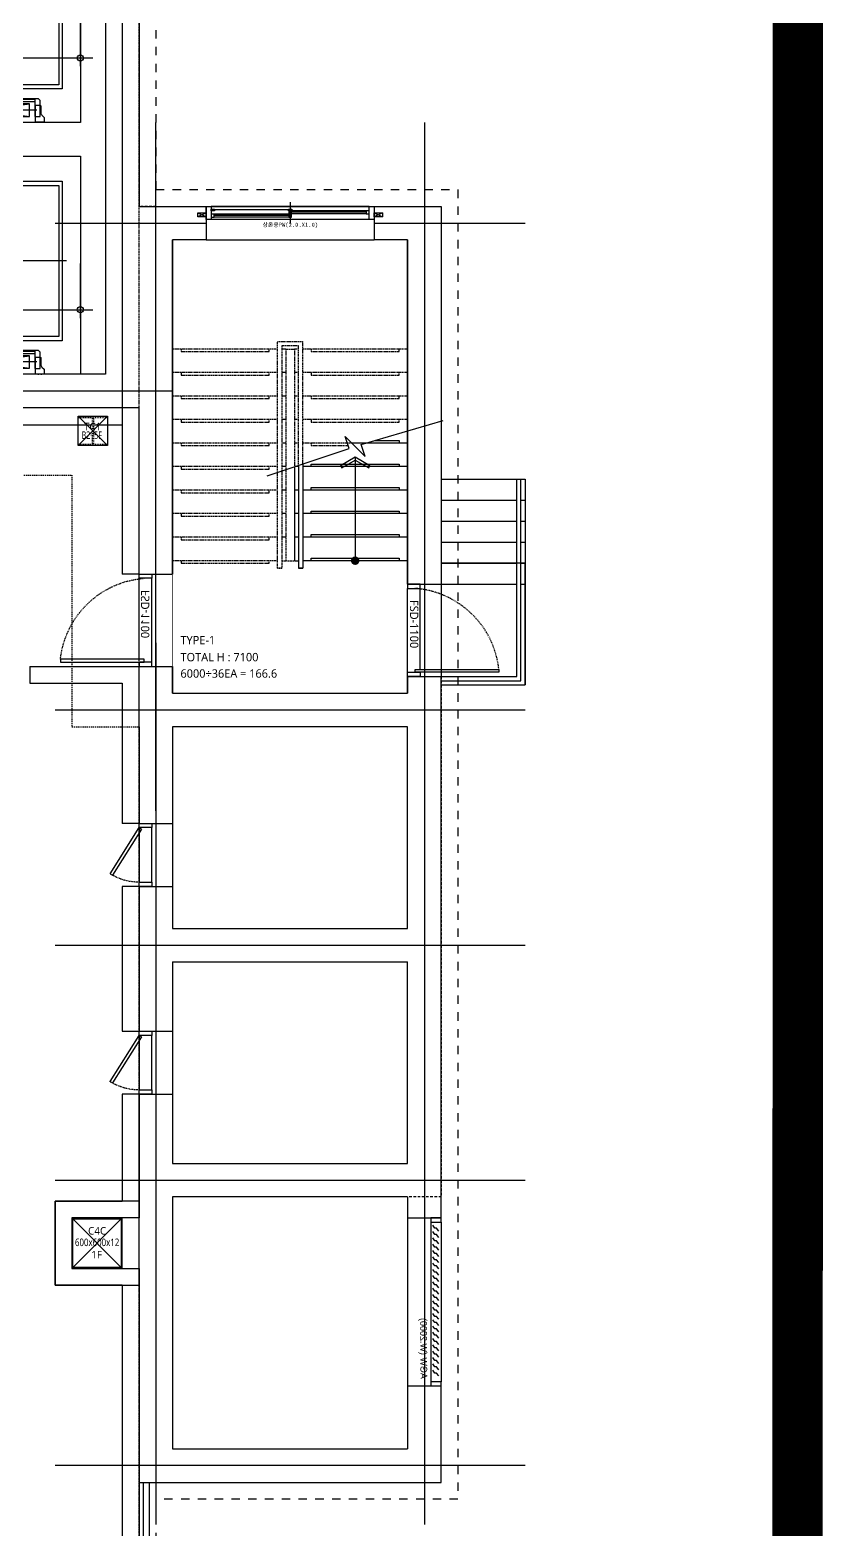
# Model space of a CAD drawing. Header units: millimetres. Extents: x 13515 to 183937, y -33900 to -660.
# Drawn here: x 121879.8 to 122027.7, y -19516.8 to -19237.3 of the extents above; entities that cross this region are included whole.
import ezdxf
from ezdxf.enums import TextEntityAlignment as Align

# ---------------------------------------------------------------- set-up
doc = ezdxf.new("R2010")
doc.units = ezdxf.units.MM
doc.header["$LTSCALE"] = 100
doc.header["$MEASUREMENT"] = 0
doc.header["$PDSIZE"] = -10
for name, pattern in [('-HID', [2.5, 1.5, -1]), ('A0-000 XR 평면도$0$HID', [2.5, 1.5, -1]), ('HID', [2.5, 1.5, -1]), ('HIDDEN', [2, 1, -1]), ('HIDDEN2', [0.1875, 0.125, -0.0625])]:
    doc.linetypes.add(name, pattern=pattern)
doc.layers.get('0').update_dxf_attribs({"linetype": 'CONTINUOUS'})
doc.layers.get('Defpoints').update_dxf_attribs({"color": 171, "linetype": 'CONTINUOUS'})
doc.layers.add('#프레임 라인', color=189, linetype='CONTINUOUS', plot=False)
for name, color, linetype in [('251', 251, 'CONTINUOUS'), ('A0-000 XR 평면도$0$DOOR', 4, 'CONTINUOUS'), ('A0-000 XR 평면도$0$DOOR(OPEN ELE)', 5, 'CONTINUOUS'), ('CON', 2, 'CONTINUOUS'), ('DOOR', 4, 'CONTINUOUS'), ('DOOR ELE', 253, 'CONTINUOUS'), ('DOOR(OPEN ELE)', 5, 'CONTINUOUS'), ('ELE9', 9, 'CONTINUOUS'), ('ELEV', 253, 'CONTINUOUS'), ('HID', 8, 'HIDDEN'), ('HID-CON', 251, '-HID'), ('STAIR', 4, 'CONTINUOUS'), ('STAIR(ETC)', 8, 'CONTINUOUS'), ('STEEL', 5, 'CONTINUOUS'), ('SYM(STAIR)', 251, 'CONTINUOUS'), ('WIN', 4, 'CONTINUOUS'), ('WIN-ETC', 1, 'CONTINUOUS'), ('WIN-G', 252, 'CONTINUOUS'), ('WIN2', 5, 'CONTINUOUS'), ('계단-논슬립', 252, 'CONTINUOUS')]:
    doc.layers.add(name, color=color, linetype=linetype)
doc.styles.add('CGS', font='cgse', dxfattribs={"bigfont": 'cgs'})
doc.styles.add('TE', font='malgun_0.ttf')
doc.styles.add('나눔바른고딕', font='NanumBarunGothic.ttf')
doc.styles.add('돋움체', font='')
doc.styles.get('돋움체').set_extended_font_data('DotumChe')
doc.dimstyles.new('NDIM 1200', dxfattribs={"dimscale": 75, "dimtxt": 3, "dimasz": 1, "dimexe": 2, "dimexo": 2, "dimgap": 1, "dimtad": 1, "dimdec": 0, "dimdsep": 46, "dimtxsty": 'CGS', "dimblk": 'DOT0', "dimcen": 1, "dimdle": 8, "dimclrd": 256, "dimclre": 256, "dimclrt": 256, "dimadec": 0, "dimazin": 0, "dimtfac": 1, "dimtdec": 0, "dimtix": 1, "dimtmove": 2, "dimatfit": 3, "dimldrblk": 'DOT0', "dimfxl": 1, "dimtolj": 1, "dimtzin": 0, "dimlwd": -1, "dimlwe": -1, "dimarcsym": 0})

# ---------------------------------------------------------------- blocks, each defined once
blk = doc.blocks.new('A$Ca9cf91a4')
blk.add_wipeout([(13, 100), (13, 2100), (168, 2100), (168, 100)]).dxf.layer = 'WIN'
at = {"layer": 'WIN', "color": 8}
for p, q in [((93, 2100), (43, 2200)), ((93, 2200), (43, 2100)), ((93, 0), (43, 100)), ((93, 100), (43, 0))]:
    blk.add_line(p, q, dxfattribs=at)
for points in [[(93, 2200), (93, 2100), (43, 2100), (43, 2200)], [(93, 100), (93, 0), (43, 0), (43, 100)]]:
    blk.add_lwpolyline(points, close=True, dxfattribs=at)
at = {"layer": 'WIN', "ltscale": 0.1}
for points in [[(168, 2100), (168, 2040), (13, 2040), (13, 2100)], [(76, 2040), (41, 2040), (41, 2005), (76, 2005)], [(136, 2040), (136, 2000), (116, 2000), (116, 2040)], [(76, 1117), (41, 1117), (41, 1082), (76, 1082)], [(116, 1117), (81, 1117), (81, 1082), (116, 1082)], [(136, 1120), (136, 1080), (116, 1080), (116, 1120)], [(116, 195), (81, 195), (81, 160), (116, 160)], [(168, 160), (168, 100), (13, 100), (13, 160)]]:
    blk.add_lwpolyline(points, close=True, dxfattribs=at)
at = {"layer": 'WIN-ETC', "ltscale": 0.1}
blk.add_lwpolyline([(218, 1100), (-37, 1100)], dxfattribs=at)
at = {"layer": 'WIN-G', "ltscale": 0.1}
for points in [[(41, 1117), (41, 2005)], [(58, 1117), (58, 2005)], [(76, 1117), (76, 2005)], [(126, 1120), (126, 2000)], [(81, 195), (81, 1082)], [(98, 195), (98, 1082)], [(116, 195), (116, 1082)]]:
    blk.add_lwpolyline(points, dxfattribs=at)
at = {"layer": 'WIN2', "ltscale": 0.1}
for points in [[(13, 160), (13, 2040)], [(168, 160), (168, 2040)]]:
    blk.add_lwpolyline(points, dxfattribs=at)
at = {"layer": 'Defpoints', "style": '돋움체'}
blk.add_text('상온용PW(2.0.X1.0)', height=50, rotation=270, dxfattribs=at).set_placement((-90, 1098), align=Align.BOTTOM_CENTER)
blk = doc.blocks.new('*U225')
at = {"color": 0, "linetype": 'ByBlock'}
for p, q in [((300, 300), (-300, 300)), ((-300, 300), (-300, -300)), ((-288, 288), (288, 288)), ((-288, -288), (-288, 288)), ((288, 288), (288, -288)), ((300, -300), (300, 300)), ((-300, -300), (300, -300)), ((288, -288), (-288, -288))]:
    blk.add_line(p, q, dxfattribs=at)
at = {"layer": 'Defpoints'}
blk.add_point((0, 0), dxfattribs=at)
blk = doc.blocks.new('C4C_1F')
at = {"layer": '#프레임 라인', "ltscale": 0.1}
blk.add_lwpolyline([(-500, -500), (500, -500), (500, 500), (-500, 500)], close=True, dxfattribs=at)
at = {"layer": 'Defpoints', "ltscale": 10000}
for p, q in [((-300, -300), (300, 300)), ((300, -300), (-300, 300))]:
    blk.add_line(p, q, dxfattribs=at)
at = {"ltscale": 0.1}
blk.add_blockref('*U225', (0, 0), dxfattribs=at)
at = {"layer": 'Defpoints', "style": 'TE'}
for s, p in [('C4C', (0, 102)), ('1F', (-6, -182))]:
    blk.add_text(s, height=90, dxfattribs=at).set_placement(p, align=Align.CENTER)
at = {"layer": 'Defpoints', "style": 'TE', "width": 0.8}
blk.add_text('600x600x12', height=90, dxfattribs=at).set_placement((0, -35), align=Align.CENTER)
blk = doc.blocks.new('TC1-HID')
at = {"layer": 'Defpoints', "ltscale": 0.1}
for p, q in [((-175, -175), (175, 175)), ((175, -175), (-175, 175))]:
    blk.add_line(p, q, dxfattribs=at)
at = {"layer": 'Defpoints'}
blk.add_line((-6, 0), (6, 0), dxfattribs=at)
at = {"layer": 'Defpoints', "ltscale": 0.1}
blk.add_lwpolyline([(-175, 175), (175, 175), (175, -175), (-175, -175)], close=True, dxfattribs=at)
at = {"layer": 'HID', "ltscale": 0.1}
blk.add_lwpolyline([(175, -156), (175, -175), (-175, -175), (-175, -156), (-6, -156), (-6, 156), (-175, 156), (-175, 175), (175, 175), (175, 156), (6, 156), (6, -156)], close=True, dxfattribs=at)
at = {"layer": 'Defpoints', "ltscale": 0.1, "style": 'TE'}
blk.add_text('TC1', height=90, dxfattribs=at).set_placement((-4, -20), align=Align.BOTTOM_CENTER)
at = {"layer": 'Defpoints', "ltscale": 0.1, "style": 'TE', "width": 0.7}
blk.add_text('B2~5F', height=90, dxfattribs=at).set_placement((-135, -50), align=Align.MIDDLE_LEFT)
blk = doc.blocks.new('TC1-HID PLAN')
at = {"layer": 'HID'}
blk.add_blockref('TC1-HID', (0, -6875), dxfattribs=at)
blk = doc.blocks.new('DOT0')
blk.add_line((-3, 0), (3, 0))
at = {"color": 6}
blk.add_circle((0, 0), 0.75, dxfattribs=at)
blk = doc.blocks.new('*D66')
at = {"layer": 'Defpoints', "ltscale": 0.4, "transparency": 16777216}
for p, q in [((150, 1516), (150, 1059)), ((2750, 1516), (2750, 1059)), ((200, 1159), (2700, 1159))]:
    blk.add_line(p, q, dxfattribs=at)
at = {"layer": 'Defpoints', "color": 0, "ltscale": 0.4, "transparency": 16777216}
for p in [(150, 1616), (2750, 1616), (2750, 1159)]:
    blk.add_point(p, dxfattribs=at)
at = {"layer": 'Defpoints', "ltscale": 0.4, "transparency": 16777216, "xscale": 50, "yscale": 50, "zscale": 50, "rotation": 180}
blk.add_blockref('DOT0', (150, 1159), dxfattribs=at)
at = {"layer": 'Defpoints', "ltscale": 0.4, "transparency": 16777216, "xscale": 50, "yscale": 50, "zscale": 50}
blk.add_blockref('DOT0', (2750, 1159), dxfattribs=at)
at = {"layer": 'Defpoints', "ltscale": 0.4, "transparency": 16777216, "insert": (1450, 1284), "char_height": 150, "attachment_point": 5, "style": 'CGS'}
blk.add_mtext('\\A1;2600', dxfattribs=at)
blk = doc.blocks.new('*D67')
at = {"layer": 'Defpoints', "ltscale": 0.4, "transparency": 16777216}
for p, q in [((1431, 2535), (2081, 2535)), ((1981, 485), (1981, 2485)), ((1431, 435), (2081, 435))]:
    blk.add_line(p, q, dxfattribs=at)
at = {"layer": 'Defpoints', "color": 0, "ltscale": 0.4, "transparency": 16777216}
for p in [(1331, 2535), (1981, 2535), (1331, 435)]:
    blk.add_point(p, dxfattribs=at)
at = {"layer": 'Defpoints', "ltscale": 0.4, "transparency": 16777216, "xscale": 50, "yscale": 50, "zscale": 50}
for p, rotation in [((1981, 2535), 90), ((1981, 435), 270)]:
    blk.add_blockref('DOT0', p, dxfattribs=dict(at, rotation=rotation))
at = {"layer": 'Defpoints', "ltscale": 0.4, "transparency": 16777216, "insert": (1856, 1485), "char_height": 150, "attachment_point": 5, "rotation": 90, "style": 'CGS'}
blk.add_mtext('\\A1;2100', dxfattribs=at)
blk = doc.blocks.new('기준층 계단실A CORE')
at = {"layer": 'STAIR'}
for p, q in [((1250, -1300), (0, -1300)), ((1350, -1300), (1300, -1300)), ((1350, -1300), (1350, -3820)), ((1450, -1300), (1450, -3820)), ((1500, -1300), (1450, -1300)), ((2800, -1300), (1550, -1300)), ((1250, -1580), (0, -1580)), ((1350, -1580), (1300, -1580)), ((1500, -1580), (1450, -1580)), ((2800, -1580), (1550, -1580)), ((1250, -1860), (0, -1860)), ((1350, -1860), (1300, -1860)), ((1500, -1860), (1450, -1860)), ((2800, -1860), (1550, -1860)), ((1250, -2140), (0, -2140)), ((1350, -2140), (1300, -2140)), ((1500, -2140), (1450, -2140)), ((2800, -2140), (1550, -2140)), ((1250, -2420), (0, -2420)), ((1350, -2420), (1300, -2420)), ((1500, -2420), (1450, -2420)), ((2800, -2420), (1550, -2420)), ((1250, -2700), (0, -2700)), ((1350, -2700), (1300, -2700)), ((1500, -2700), (1450, -2700)), ((2800, -2700), (1550, -2700)), ((1250, -2980), (0, -2980)), ((1350, -2980), (1300, -2980)), ((1500, -2980), (1450, -2980)), ((2800, -2980), (1550, -2980)), ((1250, -3260), (0, -3260)), ((1350, -3260), (1300, -3260)), ((1500, -3260), (1450, -3260)), ((2800, -3260), (1550, -3260)), ((1250, -3540), (0, -3540)), ((1350, -3540), (1300, -3540)), ((1500, -3540), (1450, -3540)), ((2800, -3540), (1550, -3540)), ((1250, -3820), (0, -3820)), ((2800, -3820), (1550, -3820))]:
    blk.add_line(p, q, dxfattribs=at)
for points in [[(1350, -1300), (1450, -1300)], [(1300, -3820), (1500, -3820)]]:
    blk.add_lwpolyline(points, dxfattribs=at)
at = {"layer": 'STAIR(ETC)'}
for p, q in [((1250, -3910), (1250, -1210)), ((1250, -1210), (1550, -1210)), ((1500, -1260), (1300, -1260)), ((1300, -3910), (1250, -3910))]:
    blk.add_line(p, q, dxfattribs=at)
for points in [[(1250, -3910), (1550, -3910), (1550, -1210)], [(1300, -1260), (1300, -3860), (1500, -3860), (1500, -1260)]]:
    blk.add_lwpolyline(points, dxfattribs=at)
at = {"layer": 'SYM(STAIR)'}
for points in [[(625, -3850), (625, -535), (2175, -535), (2175, -2333)], [(1125, -2810), (2104, -2484), (2057, -2342), (2293, -2579), (2246, -2437), (3225, -2151)], [(2175, -2589), (2175, -3820)]]:
    blk.add_lwpolyline(points, dxfattribs=at)
for points in [[(2000, -2231), (2014, -2207), (2175, -2300), (2336, -2207), (2350, -2231), (2175, -2333)], [(2000, -2690), (2014, -2715), (2175, -2622), (2336, -2715), (2350, -2690), (2175, -2589)]]:
    blk.add_lwpolyline(points, close=True, dxfattribs=at)
at = {"layer": 'SYM(STAIR)', "const_width": 50}
for points in [[(650, -3850, -1), (600, -3850, -1)], [(2200, -3820, -1), (2150, -3820, -1)]]:
    blk.add_lwpolyline(points, format="xyb", close=True, dxfattribs=at)
at = {"layer": '계단-논슬립'}
for points in [[(100, -1300), (100, -1330), (1150, -1330), (1150, -1300)], [(1650, -1300), (1650, -1330), (2800, -1330), (2800, -1300)], [(100, -1580), (100, -1610), (1150, -1610), (1150, -1580)], [(1650, -1580), (1650, -1610), (2800, -1610), (2800, -1580)], [(100, -1860), (100, -1890), (1150, -1890), (1150, -1860)], [(1650, -1860), (1650, -1890), (2800, -1890), (2800, -1860)], [(100, -2140), (100, -2170), (1150, -2170), (1150, -2140)], [(1650, -2140), (1650, -2170), (2800, -2170), (2800, -2140)], [(100, -2420), (100, -2450), (1150, -2450), (1150, -2420)], [(1650, -2420), (1650, -2450), (2092, -2450)], [(2407, -2390), (2800, -2390), (2800, -2420)], [(1650, -2700), (1650, -2670), (2800, -2670), (2800, -2700)], [(100, -2700), (100, -2730), (1150, -2730), (1150, -2700)], [(100, -2980), (100, -3010), (1150, -3010), (1150, -2980)], [(1650, -2980), (1650, -2950), (2800, -2950), (2800, -2980)], [(100, -3260), (100, -3290), (1150, -3290), (1150, -3260)], [(1650, -3260), (1650, -3230), (2800, -3230), (2800, -3260)], [(100, -3540), (100, -3570), (1150, -3570), (1150, -3540)], [(1650, -3540), (1650, -3510), (2800, -3510), (2800, -3540)], [(100, -3820), (100, -3850), (1150, -3850), (1150, -3820)], [(1650, -3820), (1650, -3790), (2800, -3790), (2800, -3820)]]:
    blk.add_lwpolyline(points, dxfattribs=at)
at = {"layer": 'Defpoints', "style": '나눔바른고딕'}
for s, p in [('TYPE-1', (93, -4817)), ('TOTAL H : 10000', (93, -5019)), ('10000÷60EA = 166.7', (93, -5214))]:
    blk.add_text(s, height=100, dxfattribs=at).set_placement(p)
blk = doc.blocks.new('지하2층 계단실A CORE')
at = {"ltscale": 0.1}
blk.add_wipeout([(0, 5400), (2800, 5400), (2800, 0), (0, 0)], dxfattribs=at).dxf.layer = '251'
at = {"layer": 'CON', "ltscale": 0.1}
for points in [[(400, 5400), (0, 5400), (0, 1420)], [(2800, 1300), (2800, 5400), (2400, 5400)], [(0, 320), (0, 0), (2800, 0), (2800, 200)]]:
    blk.add_lwpolyline(points, dxfattribs=at)
at = {"layer": 'STAIR'}
for p, q in [((2800, 2980), (2134, 2980)), ((1450, 2698), (1450, 1580)), ((1500, 2700), (1455, 2700)), ((2800, 2700), (1550, 2700)), ((1500, 2420), (1450, 2420)), ((2800, 2420), (1550, 2420)), ((1500, 2140), (1450, 2140)), ((2800, 2140), (1550, 2140)), ((1500, 1860), (1450, 1860)), ((2800, 1860), (1550, 1860)), ((2800, 1580), (1550, 1580))]:
    blk.add_line(p, q, dxfattribs=at)
blk.add_lwpolyline([(1450, 1580), (1500, 1580)], dxfattribs=at)
at = {"layer": 'STAIR(ETC)', "linetype": 'HIDDEN2'}
for p, q in [((1250, 1490), (1250, 4190)), ((1250, 4190), (1550, 4190)), ((1500, 4140), (1300, 4140)), ((1300, 4140), (1300, 1490)), ((1500, 2715), (1500, 4140)), ((1350, 4100), (1300, 4100)), ((1350, 4100), (1350, 1580)), ((1450, 4100), (1450, 2698)), ((1500, 4100), (1450, 4100)), ((1350, 3820), (1300, 3820)), ((1500, 3820), (1450, 3820)), ((1350, 3540), (1300, 3540)), ((1500, 3540), (1450, 3540)), ((1350, 3260), (1300, 3260)), ((1500, 3260), (1450, 3260)), ((1350, 2980), (1300, 2980)), ((1500, 2980), (1450, 2980)), ((1350, 2700), (1300, 2700)), ((1350, 2420), (1300, 2420)), ((1350, 2140), (1300, 2140)), ((1350, 1860), (1300, 1860)), ((1300, 1490), (1250, 1490))]:
    blk.add_line(p, q, dxfattribs=at)
at = {"layer": 'STAIR(ETC)'}
for p, q in [((1500, 2715), (1500, 1490)), ((1550, 2732), (1550, 1490)), ((1550, 1490), (1500, 1490))]:
    blk.add_line(p, q, dxfattribs=at)
at = {"layer": 'STAIR(ETC)', "linetype": 'HIDDEN2'}
for points in [[(1550, 2732), (1550, 4190)], [(1350, 4100), (1450, 4100)], [(1250, 1490), (1300, 1490)], [(1300, 1580), (1450, 1580)]]:
    blk.add_lwpolyline(points, dxfattribs=at)
at = {"layer": 'STAIR(ETC)'}
blk.add_lwpolyline([(1500, 1490), (1550, 1490)], dxfattribs=at)
at = {"layer": 'SYM(STAIR)'}
for points in [[(1125, 2590), (2104, 2916), (2057, 3058), (2293, 2821), (2246, 2963), (3225, 3249)], [(2175, 2811), (2175, 1580)]]:
    blk.add_lwpolyline(points, dxfattribs=at)
blk.add_lwpolyline([(2000, 2710), (2014, 2685), (2175, 2778), (2336, 2685), (2350, 2710), (2175, 2811)], close=True, dxfattribs=at)
at = {"layer": 'SYM(STAIR)', "const_width": 50}
blk.add_lwpolyline([(2200, 1580, -1), (2150, 1580, -1)], format="xyb", close=True, dxfattribs=at)
at = {"layer": '계단-논슬립', "linetype": 'HIDDEN2'}
for p, q in [((1250, 4100), (0, 4100)), ((2800, 4100), (1550, 4100)), ((1250, 3820), (0, 3820)), ((2800, 3820), (1550, 3820)), ((1250, 3540), (0, 3540)), ((2800, 3540), (1550, 3540)), ((1250, 3260), (0, 3260)), ((2800, 3260), (1550, 3260)), ((1250, 2980), (0, 2980)), ((2134, 2980), (1550, 2980)), ((1250, 2700), (0, 2700)), ((1250, 2420), (0, 2420)), ((1250, 2140), (0, 2140)), ((1250, 1860), (0, 1860)), ((1250, 1580), (0, 1580))]:
    blk.add_line(p, q, dxfattribs=at)
for points in [[(100, 4100), (100, 4070), (1150, 4070), (1150, 4100)], [(1650, 4100), (1650, 4070), (2700, 4070), (2700, 4100)], [(100, 3820), (100, 3790), (1150, 3790), (1150, 3820)], [(1650, 3820), (1650, 3790), (2700, 3790), (2700, 3820)], [(100, 3540), (100, 3510), (1150, 3510), (1150, 3540)], [(1650, 3540), (1650, 3510), (2700, 3510), (2700, 3540)], [(100, 3260), (100, 3230), (1150, 3230), (1150, 3260)], [(1650, 3260), (1650, 3230), (2700, 3230), (2700, 3260)], [(100, 2980), (100, 2950), (1150, 2950), (1150, 2980)], [(1650, 2980), (1650, 2950), (2092, 2950)], [(100, 2700), (100, 2670), (1150, 2670), (1150, 2700)], [(100, 2420), (100, 2390), (1150, 2390), (1150, 2420)], [(100, 2140), (100, 2110), (1150, 2110), (1150, 2140)], [(100, 1860), (100, 1830), (1150, 1830), (1150, 1860)], [(100, 1580), (100, 1550), (1150, 1550), (1150, 1580)]]:
    blk.add_lwpolyline(points, dxfattribs=at)
at = {"layer": '계단-논슬립'}
for points in [[(2407, 3010), (2700, 3010), (2700, 2980)], [(1650, 2700), (1650, 2730), (2700, 2730), (2700, 2700)], [(1650, 2420), (1650, 2450), (2700, 2450), (2700, 2420)], [(1650, 2140), (1650, 2170), (2700, 2170), (2700, 2140)], [(1650, 1860), (1650, 1890), (2700, 1890), (2700, 1860)], [(1650, 1580), (1650, 1610), (2700, 1610), (2700, 1580)]]:
    blk.add_lwpolyline(points, dxfattribs=at)
at = {"layer": 'Defpoints', "style": '나눔바른고딕'}
for s, p in [('TYPE-1', (93, 583)), ('TOTAL H : 7100', (93, 381)), ('6000÷36EA = 166.6', (93, 186))]:
    blk.add_text(s, height=100, dxfattribs=at).set_placement(p)
blk = doc.blocks.new('A0-000 XR 평면도$0$A$C60820D4B')
at = {"layer": 'A0-000 XR 평면도$0$DOOR'}
for points in [[(500, 700), (500, 750), (350, 750), (350, 700)], [(500, 0), (500, 50), (350, 50), (350, 0)]]:
    blk.add_lwpolyline(points, close=True, dxfattribs=at)
for points in [[(4, 600), (350, 50), (380, 68), (35, 617)], [(4, 600), (35, 617)]]:
    blk.add_lwpolyline(points, dxfattribs=at)
at = {"layer": 'A0-000 XR 평면도$0$DOOR(OPEN ELE)'}
for p, q in [((350, 50), (350, 700)), ((500, 700), (500, 50))]:
    blk.add_line(p, q, dxfattribs=at)
at = {"layer": 'A0-000 XR 평면도$0$DOOR(OPEN ELE)', "linetype": 'A0-000 XR 평면도$0$HID', "ltscale": 0.05}
blk.add_arc((350, 50), 650, 90, 122.1801, dxfattribs=at)
blk = doc.blocks.new('A$C48EA7C17')
at = {"layer": 'DOOR'}
for points in [[(965, 1088), (1000, 1088), (1000, 88), (965, 88)], [(-50, 0), (0, 0), (0, 150), (-50, 150)], [(1050, 0), (1000, 0), (1000, 150), (1050, 150)]]:
    blk.add_lwpolyline(points, close=True, dxfattribs=at)
at = {"layer": 'DOOR ELE', "ltscale": 0.1}
for points in [[(965, 150), (0, 150)], [(1000, 0), (0, 0)]]:
    blk.add_lwpolyline(points, dxfattribs=at)
at = {"layer": 'DOOR(OPEN ELE)', "linetype": 'HID', "ltscale": 0.05}
blk.add_arc((1084, 7), 1087, 96.2785, 175.7623, dxfattribs=at)
at = {"layer": 'Defpoints', "style": '나눔바른고딕'}
blk.add_text('FSD-1100', height=100, dxfattribs=at).set_placement((139, 28))
blk = doc.blocks.new('A$Cef4cc3c7')
at = {"layer": 'HID-CON', "ltscale": 0.1}
blk.add_lwpolyline([(301755, 189562), (301755, 188762), (309355, 188762), (309355, 185762), (310155, 185762)], dxfattribs=at)
blk = doc.blocks.new('FDKGLMFGKFGHFGH')
at = {"layer": 'WIN'}
for points in [[(36447933, 599859), (36447983, 599859), (36447983, 599734), (36447933, 599734)], [(36449883, 599859), (36449933, 599859), (36449933, 599734), (36449883, 599734)]]:
    blk.add_lwpolyline(points, close=True, dxfattribs=at)
at = {"layer": 'WIN-G'}
for points in [[(36448051, 599831), (36448086, 599805), (36448086, 599785), (36448121, 599760)], [(36448126, 599831), (36448161, 599805), (36448161, 599785), (36448196, 599760)], [(36448201, 599831), (36448236, 599805), (36448236, 599785), (36448271, 599760)], [(36448276, 599831), (36448311, 599805), (36448311, 599785), (36448346, 599760)], [(36448351, 599831), (36448386, 599805), (36448386, 599785), (36448421, 599760)], [(36448426, 599831), (36448461, 599805), (36448461, 599785), (36448496, 599760)], [(36448501, 599831), (36448536, 599805), (36448536, 599785), (36448571, 599760)], [(36448576, 599831), (36448611, 599805), (36448611, 599785), (36448646, 599760)], [(36448651, 599831), (36448686, 599805), (36448686, 599785), (36448721, 599760)], [(36448726, 599831), (36448761, 599805), (36448761, 599785), (36448796, 599760)], [(36448801, 599831), (36448836, 599805), (36448836, 599785), (36448871, 599760)], [(36448876, 599831), (36448911, 599805), (36448911, 599785), (36448946, 599760)], [(36448951, 599831), (36448986, 599805), (36448986, 599785), (36449021, 599760)], [(36449026, 599831), (36449061, 599805), (36449061, 599785), (36449096, 599760)], [(36449101, 599831), (36449136, 599805), (36449136, 599785), (36449171, 599760)], [(36449176, 599831), (36449211, 599805), (36449211, 599785), (36449246, 599760)], [(36449251, 599831), (36449286, 599805), (36449286, 599785), (36449321, 599760)], [(36449326, 599831), (36449361, 599805), (36449361, 599785), (36449396, 599760)], [(36449401, 599831), (36449436, 599805), (36449436, 599785), (36449471, 599760)], [(36449476, 599831), (36449511, 599805), (36449511, 599785), (36449546, 599760)], [(36449551, 599831), (36449586, 599805), (36449586, 599785), (36449621, 599760)], [(36449626, 599831), (36449661, 599805), (36449661, 599785), (36449696, 599760)], [(36449701, 599831), (36449736, 599805), (36449736, 599785), (36449771, 599760)], [(36449776, 599831), (36449811, 599805), (36449811, 599785), (36449846, 599760)]]:
    blk.add_lwpolyline(points, dxfattribs=at)
at = {"layer": 'WIN2'}
for p, q in [((36449883, 599859), (36447983, 599859)), ((36449883, 599734), (36447983, 599734))]:
    blk.add_line(p, q, dxfattribs=at)
at = {"layer": 'Defpoints', "style": 'CGS'}
blk.add_text('AGW (W:2000)', height=80, rotation=359.6383, dxfattribs=at).set_placement((36448016, 599613))
blk = doc.blocks.new('A$C5d30824a')
at = {"layer": 'CON', "ltscale": 0.1}
for p, q in [((750, 435.4), (750, 135.4)), ((2050, 435.4), (2050, 135.4))]:
    blk.add_line(p, q, dxfattribs=at)
at = {"layer": 'Defpoints', "ltscale": 0.1}
blk.add_lwpolyline([(2750, 435.4), (150, 435.4), (150, 2535.4), (2750, 2535.4)], close=True, dxfattribs=at)
at = {"layer": 'ELEV'}
for p, q in [((1400, 2370.4), (1400, -20)), ((450, 620.4), (450, 2320.4)), ((450, 2320.4), (2350, 2320.4)), ((500, 680.4), (500, 2280.4)), ((500, 2280.4), (2300, 2280.4)), ((2300, 2280.4), (2300, 680.4)), ((2350, 2320.4), (2350, 620.4)), ((2488, 2057.4), (2468, 2037.4)), ((2468, 2037.4), (2468, 723.4)), ((2679, 1998.4), (2468, 1998.4)), ((2468, 1992.4), (2679, 1992.4)), ((2474, 768.4), (2474, 1992.4)), ((2679, 2057.4), (2488, 2057.4)), ((2505, 1992.4), (2505, 768.4)), ((2545, 2057.4), (2550, 2065.4)), ((2545, 2057.4), (2545, 2057.4)), ((2545, 2002.4), (2545, 2057.4)), ((2675.4, 2002.4), (2545, 2002.4)), ((2550, 2065.4), (2642.2, 2065.4)), ((2603, 2016.4), (2603, 744.4)), ((2655.7, 2070.7), (2663, 2077.4)), ((2663, 2077.4), (2690, 2102.4)), ((2750, 2002.4), (2675.4, 2002.4)), ((2679, 1992.4), (2679, 2057.4)), ((2690, 2102.4), (2750, 2102.4)), ((2755, 2072.4), (2739, 2072.4)), ((2755, 2037.4), (2739, 2037.4)), ((2744, 2002.4), (2744, 2102.4)), ((2750, 2102.4), (2750, 2002.4)), ((2678, 830.4), (2528, 1930.4)), ((2678, 1930.4), (2528, 1930.4)), ((2528, 1930.4), (2528, 830.4)), ((2528, 830.4), (2678, 1930.4)), ((2678, 830.4), (2678, 1930.4)), ((2578, 1642.9), (2578, 1397.9)), ((2578, 1642.9), (2581.5, 1642.9)), ((2578, 1642.9), (2581.5, 1642.9)), ((2578, 1642.9), (2581.5, 1642.9)), ((2578, 1642.9), (2581.5, 1642.9)), ((2581.5, 1642.9), (2581.5, 1397.9)), ((2581.5, 1642.9), (2582, 1639.9)), ((2581.5, 1642.9), (2582, 1639.9)), ((2588, 1640.4), (2591, 1640.4)), ((2588, 1640.4), (2591, 1640.4)), ((2588, 1640.4), (2588, 1400.4)), ((2588, 1640.4), (2594, 1640.4)), ((2588, 1640.4), (2594, 1640.4)), ((2594, 1640.4), (2594, 1400.4)), ((2600, 1640.4), (2600, 1400.4)), ((2606, 1640.4), (2600, 1640.4)), ((2606, 1640.4), (2600, 1640.4)), ((2606, 1640.4), (2603, 1640.4)), ((2606, 1640.4), (2603, 1640.4)), ((2606, 1640.4), (2606, 1400.4)), ((2618, 1640.4), (2612, 1640.4)), ((2612, 1640.4), (2612, 1400.4)), ((2612, 1640.4), (2612, 1400.4)), ((2618, 1640.4), (2615, 1640.4)), ((2618, 1640.4), (2618, 1400.4)), ((2624.5, 1642.9), (2624, 1639.9)), ((2624.5, 1642.9), (2624, 1639.9)), ((2628, 1642.9), (2624.5, 1642.9)), ((2628, 1642.9), (2624.5, 1642.9)), ((2624.5, 1642.9), (2624.5, 1397.9)), ((2628, 1642.9), (2624.5, 1642.9)), ((2628, 1642.9), (2624.5, 1642.9)), ((2628, 1642.9), (2628, 1397.9)), ((332, 1323.4), (332, 1437.4)), ((332, 1437.4), (337.2, 1437.4)), ((340.2, 1434.6), (342.7, 1389.9)), ((2457.3, 1389.9), (2459.8, 1434.6)), ((2462.8, 1437.4), (2468, 1437.4)), ((2468, 1437.4), (2468, 1323.4)), ((337.2, 1323.4), (332, 1323.4)), ((342.7, 1371), (340.2, 1326.3)), ((347.7, 1385.2), (379.8, 1385.2)), ((379.8, 1375.7), (347.7, 1375.7)), ((383, 1388.4), (383, 1388.4)), ((383, 1388.4), (420, 1388.4)), ((420, 1372.4), (383, 1372.4)), ((383, 1372.4), (383, 1372.4)), ((390.9, 1380.4), (2379.7, 1380.4)), ((420, 1388.4), (421, 1387.4)), ((421, 1373.4), (420, 1372.4)), ((421, 1387.4), (421, 1373.4)), ((2379, 1387.4), (2380, 1388.4)), ((2379, 1373.4), (2379, 1387.4)), ((2380, 1372.4), (2379, 1373.4)), ((2380, 1388.4), (2417, 1388.4)), ((2417, 1372.4), (2380, 1372.4)), ((2417, 1388.4), (2417, 1388.4)), ((2417, 1372.4), (2417, 1372.4)), ((2420.3, 1385.2), (2452.3, 1385.2)), ((2452.3, 1375.7), (2420.3, 1375.7)), ((2459.8, 1326.3), (2457.3, 1371)), ((2468, 1323.4), (2462.8, 1323.4)), ((2678.3, 1380.4), (2527.7, 1380.4)), ((2578, 1397.9), (2581.5, 1397.9)), ((2578, 1397.9), (2581.5, 1397.9)), ((2578, 1117.3), (2578, 1362.3)), ((2578, 1362.3), (2581.5, 1362.3)), ((2578, 1362.3), (2581.5, 1362.3)), ((2581.5, 1397.9), (2582, 1401)), ((2581.5, 1117.3), (2581.5, 1362.3)), ((2581.5, 1362.3), (2582, 1359.2)), ((2588, 1400.4), (2594, 1400.4)), ((2588, 1400.4), (2594, 1400.4)), ((2588, 1359.8), (2594, 1359.8)), ((2588, 1359.8), (2594, 1359.8)), ((2588, 1119.8), (2588, 1359.8)), ((2594, 1119.8), (2594, 1359.8)), ((2606, 1400.4), (2600, 1400.4)), ((2600, 1119.8), (2600, 1359.8)), ((2606, 1359.8), (2600, 1359.8)), ((2606, 1119.8), (2606, 1359.8)), ((2618, 1400.4), (2612, 1400.4)), ((2618, 1359.8), (2612, 1359.8)), ((2612, 1119.8), (2612, 1359.8)), ((2612, 1119.8), (2612, 1359.8)), ((2618, 1119.8), (2618, 1359.8)), ((2624.5, 1397.9), (2624, 1401)), ((2624.5, 1362.3), (2624, 1359.2)), ((2628, 1397.9), (2624.5, 1397.9)), ((2628, 1397.9), (2624.5, 1397.9)), ((2624.5, 1117.3), (2624.5, 1362.3)), ((2628, 1362.3), (2624.5, 1362.3)), ((2628, 1362.3), (2624.5, 1362.3)), ((2628, 1117.3), (2628, 1362.3)), ((2578, 1117.3), (2581.5, 1117.3)), ((2578, 1117.3), (2581.5, 1117.3)), ((2578, 1117.3), (2581.5, 1117.3)), ((2578, 1117.3), (2581.5, 1117.3)), ((2581.5, 1117.3), (2582, 1120.3)), ((2581.5, 1117.3), (2582, 1120.3)), ((2588, 1119.8), (2591, 1119.8)), ((2588, 1119.8), (2591, 1119.8)), ((2588, 1119.8), (2594, 1119.8)), ((2588, 1119.8), (2594, 1119.8)), ((2606, 1119.8), (2600, 1119.8)), ((2606, 1119.8), (2600, 1119.8)), ((2606, 1119.8), (2603, 1119.8)), ((2606, 1119.8), (2603, 1119.8)), ((2618, 1119.8), (2612, 1119.8)), ((2618, 1119.8), (2615, 1119.8)), ((2624.5, 1117.3), (2624, 1120.3)), ((2624.5, 1117.3), (2624, 1120.3)), ((2628, 1117.3), (2624.5, 1117.3)), ((2628, 1117.3), (2624.5, 1117.3)), ((2628, 1117.3), (2624.5, 1117.3)), ((2628, 1117.3), (2624.5, 1117.3)), ((337.5, 1040.6), (382.5, 1040.6)), ((337.5, 694.9), (337.5, 1019.9)), ((337.5, 1019.9), (382.5, 1019.9)), ((337.5, 1019.9), (337.5, 1017.9)), ((382.5, 1019.9), (382.5, 694.9)), ((382.5, 1019.9), (382.5, 1017.9)), ((382.5, 1019.9), (382.5, 1017.9)), ((427.5, 914.6), (427.5, 800.3)), ((461.8, 800.3), (461.8, 914.6)), ((2468, 768.4), (2679, 768.4)), ((2679, 762.4), (2468, 762.4)), ((2488, 703.4), (2468, 723.4)), ((2528, 830.4), (2678, 830.4)), ((2675.4, 758.4), (2545, 758.4)), ((2545, 758.4), (2545, 703.4)), ((2750, 758.4), (2675.4, 758.4)), ((2679, 768.4), (2679, 703.4)), ((2755, 723.4), (2739, 723.4)), ((2744, 758.4), (2744, 658.4)), ((2750, 658.4), (2750, 758.4)), ((337.5, 694.9), (337.5, 696.9)), ((337.5, 694.9), (382.5, 694.9)), ((337.5, 674.2), (382.5, 674.2)), ((368, 550.4), (368, 620.4)), ((368, 620.4), (450, 620.4)), ((2432, 550.4), (368, 550.4)), ((382.5, 694.9), (382.5, 696.9)), ((382.5, 694.9), (382.5, 696.9)), ((500, 680.4), (900, 680.4)), ((590, 687.6), (810, 687.6)), ((590, 680.4), (590, 687.6)), ((810, 680.4), (590, 680.4)), ((610, 630.4), (790, 680.4)), ((610, 680.4), (790, 630.4)), ((790, 680.4), (610, 680.4)), ((610, 680.4), (610, 630.4)), ((610, 630.4), (790, 630.4)), ((700, 703.6), (700, 607.3)), ((790, 630.4), (790, 680.4)), ((810, 687.6), (810, 680.4)), ((900, 620.4), (870, 620.4)), ((885, 615.4), (1915, 615.4)), ((885, 580.4), (885, 615.4)), ((1915, 580.4), (885, 580.4)), ((900, 680.4), (900, 620.4)), ((2300, 680.4), (1900, 680.4)), ((1900, 680.4), (1900, 620.4)), ((1900, 620.4), (1930, 620.4)), ((1915, 615.4), (1915, 580.4)), ((2350, 620.4), (2432, 620.4)), ((2432, 620.4), (2432, 550.4)), ((2679, 703.4), (2488, 703.4)), ((2545, 703.4), (2545, 703.4)), ((2545, 703.4), (2550, 695.4)), ((2550, 695.4), (2642.2, 695.4)), ((2655.7, 690.1), (2663, 683.4)), ((2663, 683.4), (2690, 658.4)), ((2690, 658.4), (2750, 658.4)), ((2755, 688.4), (2739, 688.4)), ((368, 470.4), (368, 525.4)), ((368, 525.4), (2432, 525.4)), ((830, 470.4), (368, 470.4)), ((750, 435.4), (830, 470.4)), ((885, 515.4), (1915, 515.4)), ((885, 480.4), (885, 515.4)), ((1915, 480.4), (885, 480.4)), ((1915, 515.4), (1915, 480.4)), ((2432, 470.4), (1970, 470.4)), ((2050, 435.4), (1970, 470.4)), ((2432, 525.4), (2432, 470.4))]:
    blk.add_line(p, q, dxfattribs=at)
for centre, radius, start, end in [((2642.2, 2085.4), 20, 270, 312.76883), ((2585, 1640.4), 3, 190.23668, 0), ((2585, 1640.4), 3, 190.23668, 0), ((2597, 1640.4), 3, 180, 0), ((2597, 1640.4), 3, 180, 0), ((2609, 1640.4), 3, 180, 0), ((2609, 1640.4), 3, 180, 0), ((2621, 1640.4), 3, 180, 349.76332), ((2621, 1640.4), 3, 180, 349.76332), ((337.2, 1434.4), 3, 3.2861, 90), ((2462.8, 1434.4), 3, 90, 176.7139), ((337.2, 1326.4), 3, 270, 356.7139), ((347.7, 1390.2), 5, 183.2861, 270), ((347.7, 1370.7), 5, 90, 176.7139), ((379.8, 1388.4), 3.25, 270, 0), ((379.8, 1372.4), 3.25, 0, 90), ((2420.3, 1388.4), 3.25, 180, 270), ((2420.3, 1372.4), 3.25, 90, 180), ((2452.3, 1390.2), 5, 270, 356.7139), ((2452.3, 1370.7), 5, 3.2861, 90), ((2462.8, 1326.4), 3, 183.2861, 270), ((2585, 1400.4), 3, 0, 169.76332), ((2585, 1359.8), 3, 190.23668, 0), ((2597, 1400.4), 3, 0, 180), ((2597, 1359.8), 3, 180, 0), ((2609, 1400.4), 3, 0, 180), ((2609, 1359.8), 3, 180, 0), ((2621, 1400.4), 3, 10.23668, 180), ((2621, 1359.8), 3, 180, 349.76332), ((2585, 1119.8), 3, 0, 169.76332), ((2585, 1119.8), 3, 0, 169.76332), ((2597, 1119.8), 3, 0, 180), ((2597, 1119.8), 3, 0, 180), ((2609, 1119.8), 3, 0, 180), ((2609, 1119.8), 3, 0, 180), ((2621, 1119.8), 3, 10.23668, 180), ((2621, 1119.8), 3, 10.23668, 180), ((337.5, 1029.3), 11.3, 90, 270), ((382.5, 1029.3), 11.3, 270, 90), ((444.7, 914.6), 17.1, 0, 180), ((444.7, 800.3), 17.1, 180, 0), ((337.5, 685.6), 11.3, 90, 270), ((382.5, 685.6), 11.3, 270, 90), ((2642.2, 675.4), 20, 47.23117, 90)]:
    blk.add_arc(centre, radius, start, end, dxfattribs=at)
at = {"layer": 'STEEL', "ltscale": 5}
for p, q in [((830, 435.4), (830, 474.4)), ((830, 474.4), (900, 474.4)), ((900, 474.4), (860, -1.6)), ((1970, 474.4), (1900, 474.4)), ((1900, 474.4), (1940, -1.6)), ((1970, 435.4), (1970, 474.4)), ((830, -1.6), (830, 35.4)), ((1970, -1.6), (1970, 35.4)), ((860, -1.6), (830, -1.6)), ((1940, -1.6), (1970, -1.6))]:
    blk.add_line(p, q, dxfattribs=at)
at = {"layer": 'Defpoints', "ltscale": 0.4}
dim = blk.add_linear_dim(base=(1980.7, 2535.4), p1=(1330.7, 435.4), p2=(1330.7, 2535.4), angle=90, dimstyle='NDIM 1200', override={"dimscale": 50, "dimclrd": 256, "dimclre": 256, "dimclrt": 256}, dxfattribs=at)
dim.commit()
dim.dimension.update_dxf_attribs({"geometry": '*D67', "text_midpoint": (1855.7, 1485.4)})
dim = blk.add_linear_dim(base=(2750, 1158.8), p1=(150, 1616), p2=(2750, 1616), dimstyle='NDIM 1200', override={"dimscale": 50, "dimclrd": 256, "dimclre": 256, "dimclrt": 256}, dxfattribs=at)
dim.commit()
dim.dimension.update_dxf_attribs({"geometry": '*D66', "text_midpoint": (1450, 1283.8)})
blk = doc.blocks.new('FGHJ')
at = {"layer": 'ELE9', "ltscale": 0.1}
for p, q in [((37207349.1, 68646.3), (37207349.1, 59346.3)), ((37207749.1, 55546.3), (37207749.1, 63746.3)), ((37210949.1, 63746.3), (37210949.1, 55546.3)), ((37207149.1, 60746.3), (37204749.1, 60746.3)), ((37208549.1, 60546.3), (37195349.1, 60546.3)), ((37212149.1, 56746.3), (37206549.1, 56746.3))]:
    blk.add_line(p, q, dxfattribs=at)
at = {"layer": 'ELE9', "ltscale": 1000}
for p, q in [((37208349.1, 62346.3), (37207949.1, 62346.3)), ((37210749.1, 62346.3), (37210349.1, 62346.3))]:
    blk.add_line(p, q, dxfattribs=at)
at = {"layer": 'ELE9', "linetype": 'HIDDEN2'}
blk.add_lwpolyline([(37203399.1, -38303.7), (37207549.1, -38303.7), (37207549.1, 67646.3)], dxfattribs=at)
at = {"layer": 'ELE9', "linetype": '-HID', "ltscale": 0.2}
for points in [[(37207549.1, 67646.3), (37207549.1, 62746.3)], [(37207749.1, 62746.3), (37207549.1, 62746.3)], [(37211149.1, 56546.3), (37211149.1, 50946.3), (37207949.1, 50946.3)]]:
    blk.add_lwpolyline(points, dxfattribs=at)
at = {"layer": 'ELE9', "ltscale": 0.1}
for points in [[(37204749.1, 67246.3), (37207149.1, 67246.3), (37207149.1, 60746.3)], [(37203529.1, 60601.3), (37203529.1, 60146.3), (37207349.1, 60146.3), (37207349.1, 58366.3)], [(37212149.1, 59496.3), (37212149.1, 57046.3)], [(37212099.1, 59246.3), (37212149.1, 59246.3)], [(37212099.1, 58996.3), (37212149.1, 58996.3)], [(37212099.1, 58746.3), (37212149.1, 58746.3)], [(37212099.1, 58496.3), (37212149.1, 58496.3)], [(37207549.1, 58366.3), (37207349.1, 58366.3)], [(37212099.1, 58246.3), (37212149.1, 58246.3)], [(37207749.1, 57546.3), (37207749.1, 49946.3)], [(37206249.1, 57266.3), (37207549.1, 57266.3)], [(37206249.1, 57266.3), (37206249.1, 57066.3)], [(37206249.1, 57066.3), (37207349.1, 57066.3), (37207349.1, 55396.3)], [(37207549.1, 55396.3), (37207349.1, 55396.3)], [(37207949.1, 55396.3), (37207949.1, 54646.3)], [(37207349.1, 54646.3), (37207349.1, 52921.3)], [(37207549.1, 54646.3), (37207349.1, 54646.3)], [(37207549.1, 54646.3), (37207549.1, 52921.3)], [(37206549.1, 53946.3), (37212149.1, 53946.3)], [(37207349.1, 52921.3), (37207549.1, 52921.3)], [(37207949.1, 52921.3), (37207949.1, 52171.3)], [(37207349.1, 52171.3), (37207349.1, 50896.3), (37206549.1, 50896.3), (37206549.1, 49896.3), (37207349.1, 49896.3), (37207349.1, 46046.3)], [(37207549.1, 52171.3), (37207549.1, 50696.3), (37206749.1, 50696.3), (37206749.1, 50096.3), (37207549.1, 50096.3), (37207549.1, 46046.3)], [(37207549.1, 52171.3), (37207349.1, 52171.3)], [(37206549.1, 51146.3), (37212149.1, 51146.3)], [(37207349.1, 49896.3), (37206549.1, 49896.3), (37206549.1, 50896.3), (37207349.1, 50896.3)], [(37207949.1, 50946.3), (37207949.1, 47946.3), (37210749.1, 47946.3)], [(37210749.1, 50946.3), (37207949.1, 50946.3)], [(37210749.1, 50946.3), (37210749.1, 50696.3)], [(37210749.1, 50696.3), (37211149.1, 50696.3)], [(37210749.1, 50696.3), (37210749.1, 48696.3)], [(37207749.1, 49946.3), (37207749.1, 47046.3)], [(37210949.1, 49946.3), (37210949.1, 47046.3)], [(37207549.1, 49446.3), (37207549.1, 47546.3), (37211149.1, 47546.3), (37211149.1, 48696.3)], [(37210749.1, 48696.3), (37210749.1, 47946.3)], [(37210749.1, 48696.3), (37211149.1, 48696.3)], [(37212149.1, 47746.3), (37206549.1, 47746.3)], [(37207599.1, 47546.3), (37207599.1, -25803.7)], [(37207674.1, -25803.7), (37207674.1, 47546.3)]]:
    blk.add_lwpolyline(points, dxfattribs=at)
at = {"layer": 'ELE9'}
blk.add_lwpolyline([(37208349.1, 62346.3), (37207949.1, 62346.3), (37207949.1, 56946.3), (37210749.1, 56946.3), (37210749.1, 62346.3), (37210349.1, 62346.3)], dxfattribs=at)
at = {"layer": 'ELE9', "ltscale": 1000}
for points in [[(37207949.1, 58366.3), (37207949.1, 62346.3)], [(37210749.1, 62346.3), (37210749.1, 58246.3)], [(37207549.1, 58366.3), (37207549.1, 60346.3), (37203549.1, 60346.3)], [(37207549.1, 56546.3), (37207549.1, 57266.3)], [(37210749.1, 57146.3), (37210749.1, 56946.3), (37207949.1, 56946.3), (37207949.1, 57266.3)], [(37207549.1, 56546.3), (37207549.1, 55396.3)], [(37210749.1, 56546.3), (37207949.1, 56546.3)], [(37207949.1, 56546.3), (37207949.1, 55396.3)], [(37210749.1, 54146.3), (37210749.1, 56546.3)], [(37207549.1, 55396.3), (37207949.1, 55396.3)], [(37207549.1, 54646.3), (37207549.1, 52921.3)], [(37207549.1, 54646.3), (37207949.1, 54646.3)], [(37207949.1, 54646.3), (37207949.1, 54146.3)], [(37207949.1, 54146.3), (37210749.1, 54146.3)], [(37207949.1, 53746.3), (37207949.1, 52921.3)], [(37207949.1, 52171.3), (37207949.1, 51346.3), (37210749.1, 51346.3), (37210749.1, 53746.3)], [(37207949.1, 53746.3), (37210749.1, 53746.3)], [(37207549.1, 52921.3), (37207949.1, 52921.3)], [(37207549.1, 50896.3), (37207549.1, 52171.3), (37207949.1, 52171.3)]]:
    blk.add_lwpolyline(points, dxfattribs=at)
at = {"layer": 'ELE9', "ltscale": 0.1}
blk.add_lwpolyline([(37206749.1, 50096.3), (37207349.1, 50096.3), (37207349.1, 50696.3), (37206749.1, 50696.3)], close=True, dxfattribs=at)
for name, p, rotation in [('A$C5d30824a', (37204313.6, 66496.3), 270), ('A$C5d30824a', (37204313.6, 63496.3), 270), ('A$Ca9cf91a4', (37210449.1, 62578.2), 90.00000000000001)]:
    blk.add_blockref(name, p, dxfattribs=dict(at, rotation=rotation))
at = {"layer": 'ELE9'}
for name, p in [('기준층 계단실A CORE', (37207949.1, 62346.3)), ('TC1-HID PLAN', (37206999.1, 66946.3))]:
    blk.add_blockref(name, p, dxfattribs=at)
at = {"layer": 'ELE9', "ltscale": 0.1}
for name, p in [('A$Cef4cc3c7', (36897394.1, -129215.8)), ('C4C_1F', (37207049.1, 50396.3))]:
    blk.add_blockref(name, p, dxfattribs=at)
at = {"layer": 'ELE9', "ltscale": 0.1, "xscale": -1}
for name, p, rotation in [('A$C48EA7C17', (37207699.1, 58316.3), 90), ('FDKGLMFGKFGHFGH', (36611289.8, -36399236.6), 269.999999999376)]:
    blk.add_blockref(name, p, dxfattribs=dict(at, rotation=rotation))
at = {"layer": 'ELE9', "xscale": -1, "rotation": 180}
for p in [(37207199.1, 55396.3), (37207199.1, 52921.3)]:
    blk.add_blockref('A0-000 XR 평면도$0$A$C60820D4B', p, dxfattribs=at)
at = {"layer": 'ELE9', "ltscale": 0.1}
for p, q in [((37206549.1, 62546.3), (37208349.1, 62546.3)), ((37210349.1, 62546.3), (37212149.1, 62546.3))]:
    blk.add_line(p, q, dxfattribs=at)
at = {"layer": 'ELE9', "ltscale": 10, "const_width": 600}
blk.add_lwpolyline([(37006864.8, -50949.1), (37215384.5, -50949.1), (37215399.1, 71596.3), (37112506, 71586.4)], dxfattribs=at)
at = {"layer": 'ELE9', "linetype": '-HID', "ltscale": 0.2}
blk.add_lwpolyline([(37207749.1, 62746.3), (37211149.1, 62746.3), (37211149.1, 56546.3)], dxfattribs=at)
at = {"layer": 'ELE9'}
blk.add_blockref('지하2층 계단실A CORE', (37207949.1, 56946.3), dxfattribs=at)
at = {"layer": 'ELE9', "linetype": 'HIDDEN'}
blk.add_lwpolyline([(37004040.2, -38428.7), (36980599.1, 15369.2), (36980599.1, 54346.3), (37030249.1, 54346.3), (37030249.1, 67846.3), (37207749.1, 67846.3), (37207749.1, 62946.3), (37211349.1, 62946.3), (37211349.1, 47346.3), (37207749.1, 47346.3), (37207749.1, -20253.7), (37211349.1, -20253.7), (37211349.1, -33603.7), (37207749.1, -33603.7), (37207749.1, -38428.7)], close=True, dxfattribs=at)
at = {"layer": 'ELE9', "ltscale": 0.1}
for points in [[(37203399.1, 67646.3), (37207549.1, 67646.3), (37207549.1, 62746.3), (37211149.1, 62746.3), (37211149.1, 58246.3)], [(37208349.1, 62746.3), (37208349.1, 62346.3)], [(37210349.1, 62746.3), (37210349.1, 62346.3)], [(37208349.1, 62346.3), (37210349.1, 62346.3)], [(37211149.1, 59496.3), (37212149.1, 59496.3)], [(37211149.1, 57096.3), (37212099.1, 57096.3), (37212099.1, 59496.3)], [(37211149.1, 57146.3), (37212049.1, 57146.3), (37212049.1, 59496.3)], [(37211149.1, 59246.3), (37212049.1, 59246.3)], [(37211149.1, 58996.3), (37212049.1, 58996.3)], [(37211149.1, 58746.3), (37212049.1, 58746.3)], [(37211149.1, 58496.3), (37212049.1, 58496.3)], [(37211149.1, 57046.3), (37212149.1, 57046.3), (37212149.1, 58496.3), (37211149.1, 58496.3)], [(37207549.1, 58366.3), (37207949.1, 58366.3)], [(37210749.1, 58246.3), (37211149.1, 58246.3)], [(37211149.1, 58246.3), (37211149.1, 57146.3)], [(37211149.1, 58246.3), (37212049.1, 58246.3)], [(37210949.1, 57546.3), (37210949.1, 49946.3)], [(37207549.1, 57266.3), (37207949.1, 57266.3)], [(37210749.1, 57146.3), (37211149.1, 57146.3)], [(37211149.1, 50696.3), (37211149.1, 57146.3)], [(37211149.1, 57046.3), (37212149.1, 57046.3)]]:
    blk.add_lwpolyline(points, dxfattribs=at)
at = {"layer": 'ELE9', "ltscale": 0.1, "rotation": 270}
blk.add_blockref('A$C48EA7C17', (37210749.1, 58196.3), dxfattribs=at)

msp = doc.modelspace()

# ---------------------------------------------------------------- block references
at = {"xscale": 0.01565102769230769, "yscale": 0.01565102769230769, "zscale": 0.01565102769230769}
msp.add_blockref('FGHJ', (-460436.19, -20252.24), dxfattribs=at)

doc.saveas('drawing.dxf')
